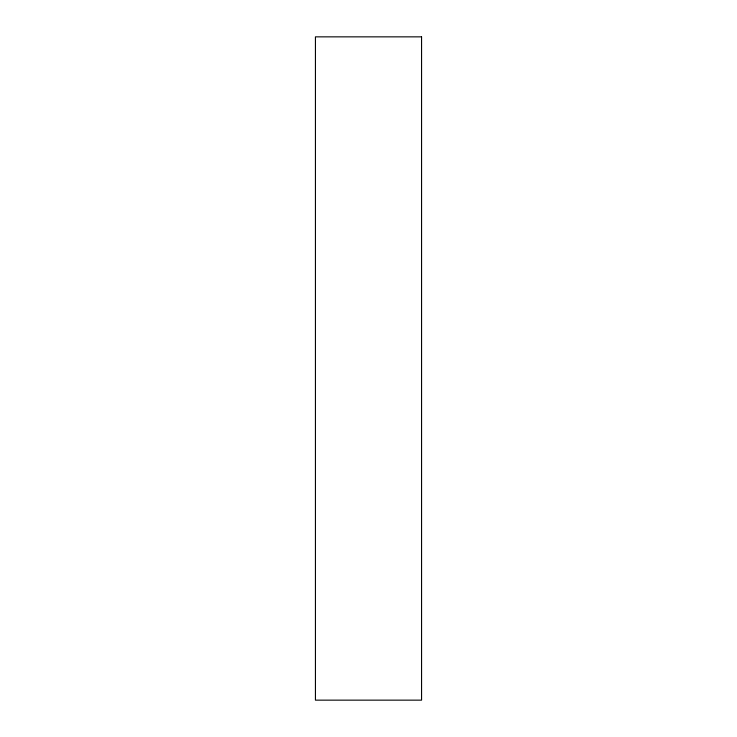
<?xml version="1.0" encoding="UTF-8"?>
<svg xmlns="http://www.w3.org/2000/svg" width="737" height="737" viewBox="0 0 737 737"><rect width="100%" height="100%" fill="white"/><g stroke="black" fill="none" stroke-linecap="round" stroke-linejoin="round"><path stroke-width="1.11" d="M421.564 36.85L315.436 36.85L315.436 700.15L421.564 700.15L421.564 36.85"/></g></svg>
